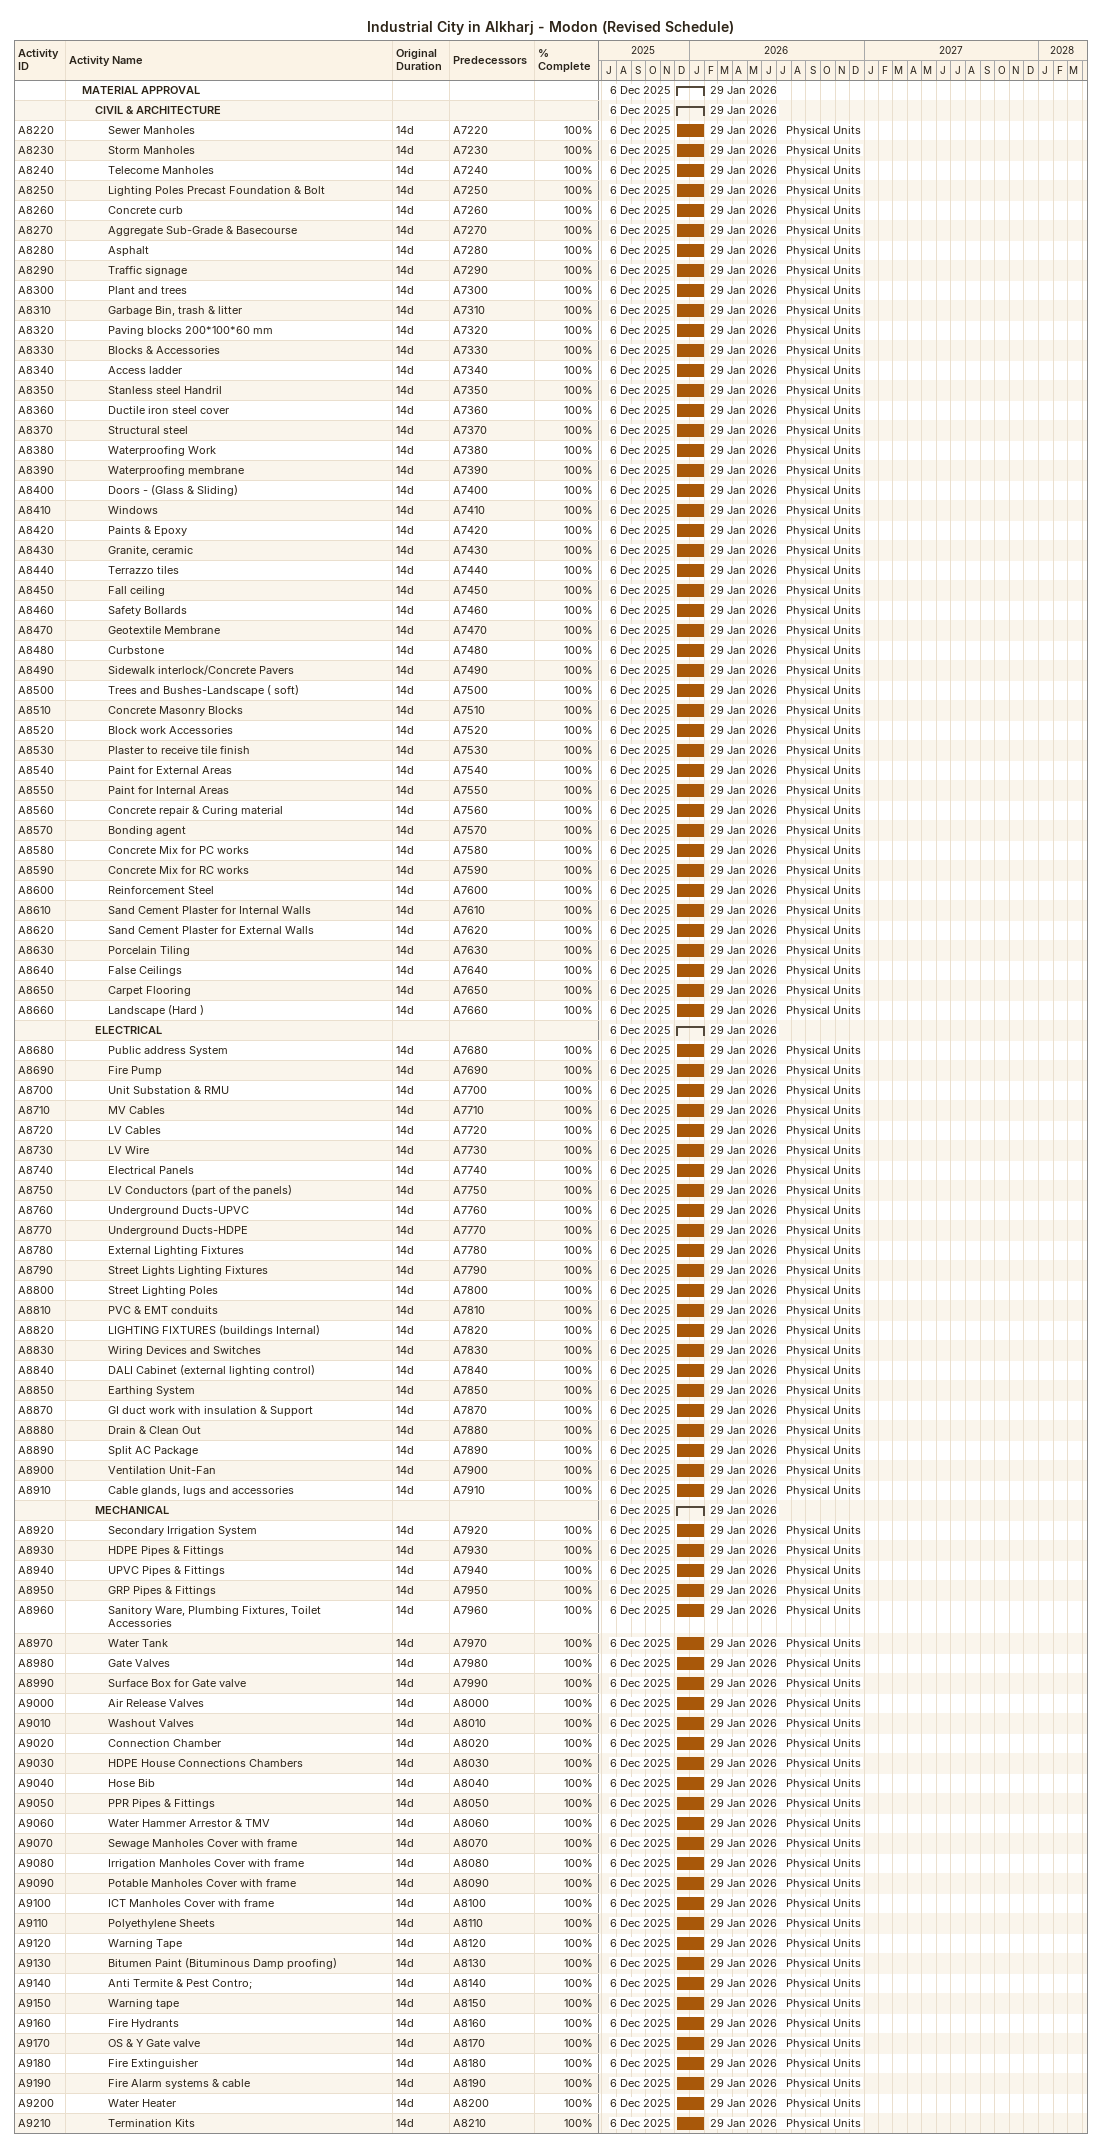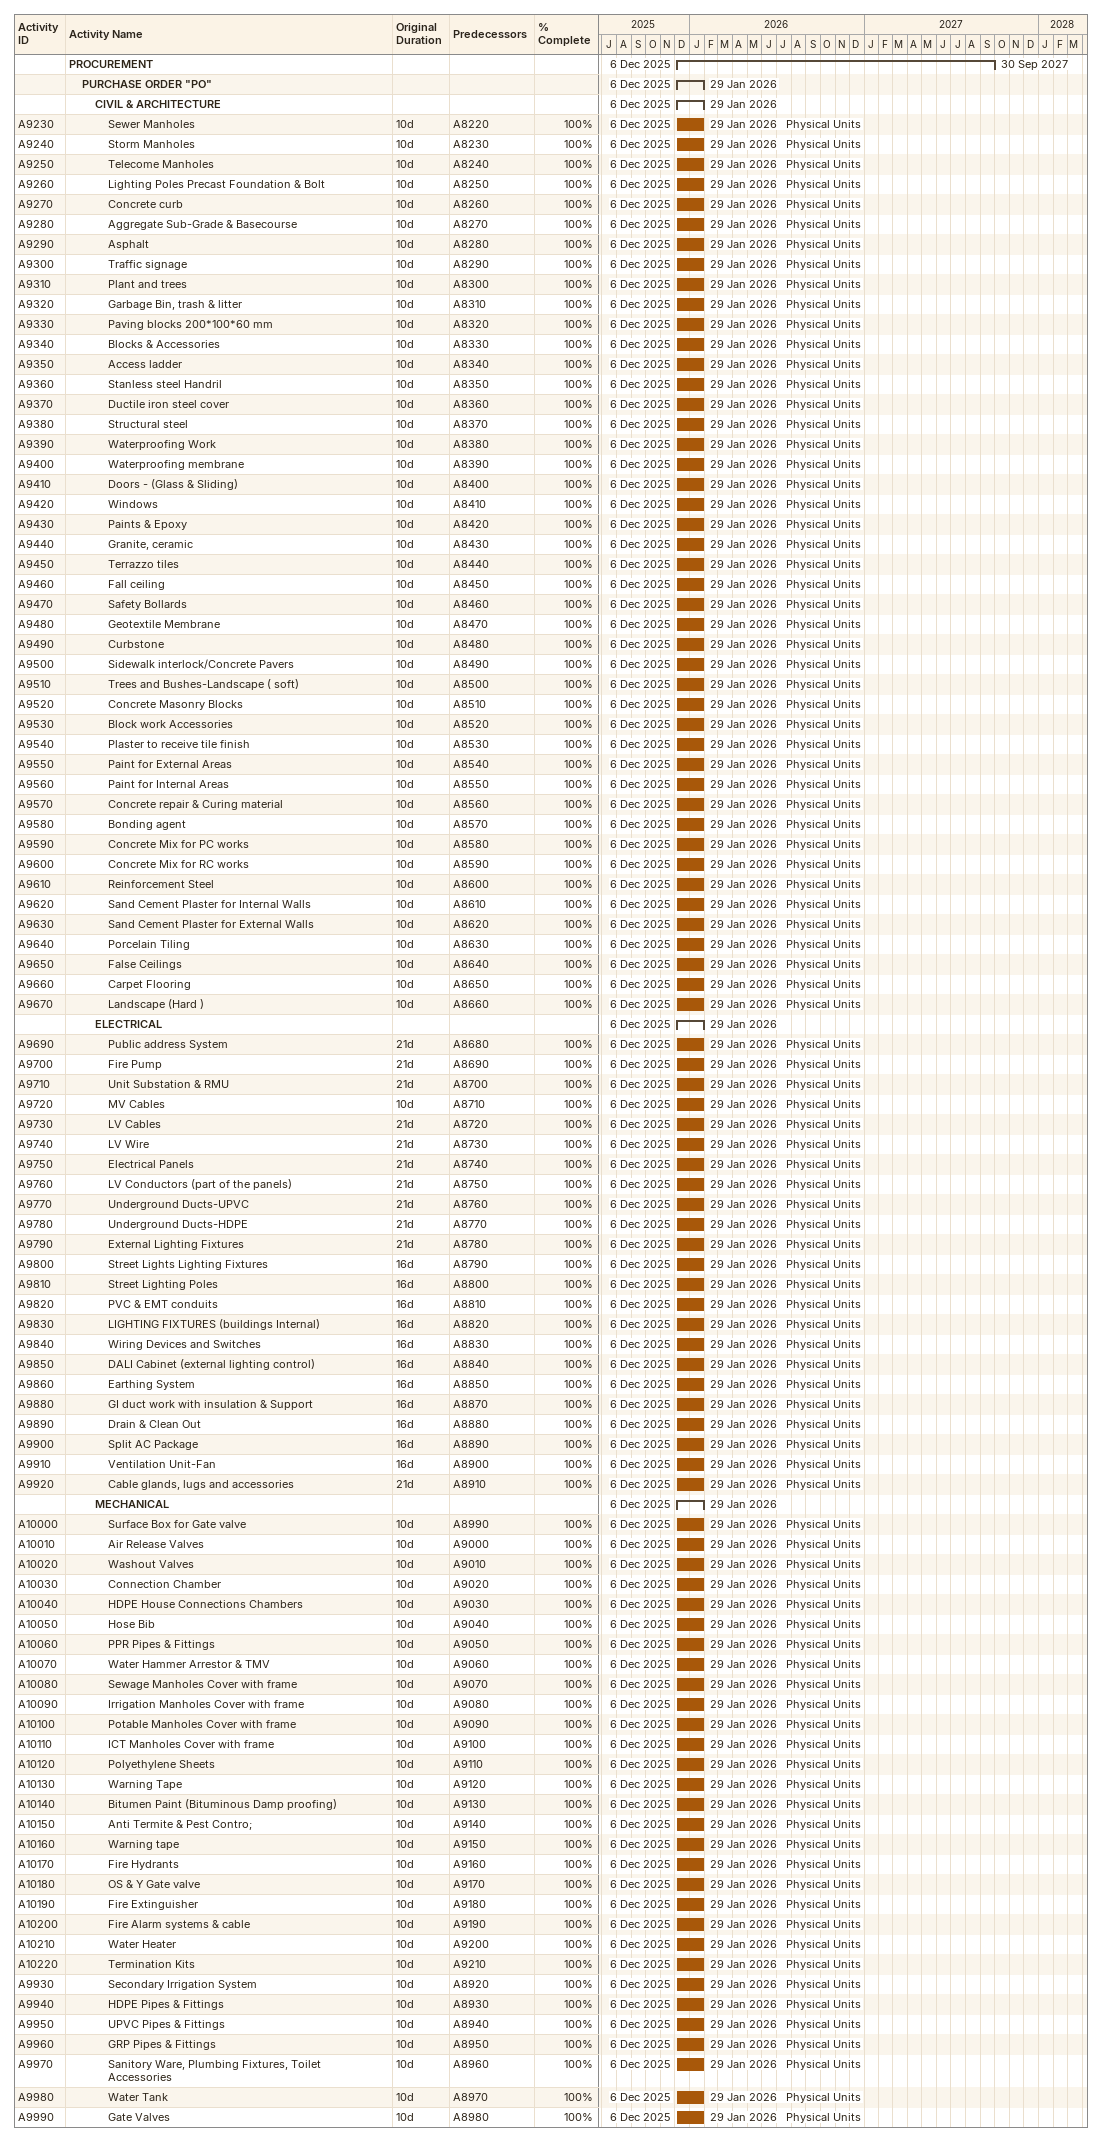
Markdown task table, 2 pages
Industrial City in Alkharj - Modon (Revised Schedule)

| ID | Level | Task | Original duration | Start | Finish | Predecessors | Resources | % complete |
|---|---|---|---|---|---|---|---|---|
|  | 2 | **MATERIAL APPROVAL** |  | 2025-12-06 | 2026-01-29 |  |  |  |
|  | 3 | **CIVIL & ARCHITECTURE** |  | 2025-12-06 | 2026-01-29 |  |  |  |
| A8220 | 4 | Sewer Manholes | 14d | 2025-12-06 | 2026-01-29 | A7220 | Physical Units | 100 |
| A8230 | 4 | Storm Manholes | 14d | 2025-12-06 | 2026-01-29 | A7230 | Physical Units | 100 |
| A8240 | 4 | Telecome Manholes | 14d | 2025-12-06 | 2026-01-29 | A7240 | Physical Units | 100 |
| A8250 | 4 | Lighting Poles Precast Foundation & Bolt | 14d | 2025-12-06 | 2026-01-29 | A7250 | Physical Units | 100 |
| A8260 | 4 | Concrete curb | 14d | 2025-12-06 | 2026-01-29 | A7260 | Physical Units | 100 |
| A8270 | 4 | Aggregate Sub-Grade & Basecourse | 14d | 2025-12-06 | 2026-01-29 | A7270 | Physical Units | 100 |
| A8280 | 4 | Asphalt | 14d | 2025-12-06 | 2026-01-29 | A7280 | Physical Units | 100 |
| A8290 | 4 | Traffic signage | 14d | 2025-12-06 | 2026-01-29 | A7290 | Physical Units | 100 |
| A8300 | 4 | Plant and trees | 14d | 2025-12-06 | 2026-01-29 | A7300 | Physical Units | 100 |
| A8310 | 4 | Garbage Bin, trash & litter | 14d | 2025-12-06 | 2026-01-29 | A7310 | Physical Units | 100 |
| A8320 | 4 | Paving blocks 200*100*60 mm | 14d | 2025-12-06 | 2026-01-29 | A7320 | Physical Units | 100 |
| A8330 | 4 | Blocks & Accessories | 14d | 2025-12-06 | 2026-01-29 | A7330 | Physical Units | 100 |
| A8340 | 4 | Access ladder | 14d | 2025-12-06 | 2026-01-29 | A7340 | Physical Units | 100 |
| A8350 | 4 | Stanless steel Handril | 14d | 2025-12-06 | 2026-01-29 | A7350 | Physical Units | 100 |
| A8360 | 4 | Ductile iron steel cover | 14d | 2025-12-06 | 2026-01-29 | A7360 | Physical Units | 100 |
| A8370 | 4 | Structural steel | 14d | 2025-12-06 | 2026-01-29 | A7370 | Physical Units | 100 |
| A8380 | 4 | Waterproofing Work | 14d | 2025-12-06 | 2026-01-29 | A7380 | Physical Units | 100 |
| A8390 | 4 | Waterproofing membrane | 14d | 2025-12-06 | 2026-01-29 | A7390 | Physical Units | 100 |
| A8400 | 4 | Doors - (Glass & Sliding) | 14d | 2025-12-06 | 2026-01-29 | A7400 | Physical Units | 100 |
| A8410 | 4 | Windows | 14d | 2025-12-06 | 2026-01-29 | A7410 | Physical Units | 100 |
| A8420 | 4 | Paints & Epoxy | 14d | 2025-12-06 | 2026-01-29 | A7420 | Physical Units | 100 |
| A8430 | 4 | Granite, ceramic | 14d | 2025-12-06 | 2026-01-29 | A7430 | Physical Units | 100 |
| A8440 | 4 | Terrazzo tiles | 14d | 2025-12-06 | 2026-01-29 | A7440 | Physical Units | 100 |
| A8450 | 4 | Fall ceiling | 14d | 2025-12-06 | 2026-01-29 | A7450 | Physical Units | 100 |
| A8460 | 4 | Safety Bollards | 14d | 2025-12-06 | 2026-01-29 | A7460 | Physical Units | 100 |
| A8470 | 4 | Geotextile Membrane | 14d | 2025-12-06 | 2026-01-29 | A7470 | Physical Units | 100 |
| A8480 | 4 | Curbstone | 14d | 2025-12-06 | 2026-01-29 | A7480 | Physical Units | 100 |
| A8490 | 4 | Sidewalk interlock/Concrete Pavers | 14d | 2025-12-06 | 2026-01-29 | A7490 | Physical Units | 100 |
| A8500 | 4 | Trees and Bushes-Landscape ( soft) | 14d | 2025-12-06 | 2026-01-29 | A7500 | Physical Units | 100 |
| A8510 | 4 | Concrete Masonry Blocks | 14d | 2025-12-06 | 2026-01-29 | A7510 | Physical Units | 100 |
| A8520 | 4 | Block work Accessories | 14d | 2025-12-06 | 2026-01-29 | A7520 | Physical Units | 100 |
| A8530 | 4 | Plaster to receive tile finish | 14d | 2025-12-06 | 2026-01-29 | A7530 | Physical Units | 100 |
| A8540 | 4 | Paint for External Areas | 14d | 2025-12-06 | 2026-01-29 | A7540 | Physical Units | 100 |
| A8550 | 4 | Paint for Internal Areas | 14d | 2025-12-06 | 2026-01-29 | A7550 | Physical Units | 100 |
| A8560 | 4 | Concrete repair & Curing material | 14d | 2025-12-06 | 2026-01-29 | A7560 | Physical Units | 100 |
| A8570 | 4 | Bonding agent | 14d | 2025-12-06 | 2026-01-29 | A7570 | Physical Units | 100 |
| A8580 | 4 | Concrete Mix for PC works | 14d | 2025-12-06 | 2026-01-29 | A7580 | Physical Units | 100 |
| A8590 | 4 | Concrete Mix for RC works | 14d | 2025-12-06 | 2026-01-29 | A7590 | Physical Units | 100 |
| A8600 | 4 | Reinforcement Steel | 14d | 2025-12-06 | 2026-01-29 | A7600 | Physical Units | 100 |
| A8610 | 4 | Sand Cement Plaster for Internal Walls | 14d | 2025-12-06 | 2026-01-29 | A7610 | Physical Units | 100 |
| A8620 | 4 | Sand Cement Plaster for External Walls | 14d | 2025-12-06 | 2026-01-29 | A7620 | Physical Units | 100 |
| A8630 | 4 | Porcelain Tiling | 14d | 2025-12-06 | 2026-01-29 | A7630 | Physical Units | 100 |
| A8640 | 4 | False Ceilings | 14d | 2025-12-06 | 2026-01-29 | A7640 | Physical Units | 100 |
| A8650 | 4 | Carpet Flooring | 14d | 2025-12-06 | 2026-01-29 | A7650 | Physical Units | 100 |
| A8660 | 4 | Landscape (Hard ) | 14d | 2025-12-06 | 2026-01-29 | A7660 | Physical Units | 100 |
|  | 3 | **ELECTRICAL** |  | 2025-12-06 | 2026-01-29 |  |  |  |
| A8680 | 4 | Public address System | 14d | 2025-12-06 | 2026-01-29 | A7680 | Physical Units | 100 |
| A8690 | 4 | Fire Pump | 14d | 2025-12-06 | 2026-01-29 | A7690 | Physical Units | 100 |
| A8700 | 4 | Unit Substation & RMU | 14d | 2025-12-06 | 2026-01-29 | A7700 | Physical Units | 100 |
| A8710 | 4 | MV Cables | 14d | 2025-12-06 | 2026-01-29 | A7710 | Physical Units | 100 |
| A8720 | 4 | LV Cables | 14d | 2025-12-06 | 2026-01-29 | A7720 | Physical Units | 100 |
| A8730 | 4 | LV Wire | 14d | 2025-12-06 | 2026-01-29 | A7730 | Physical Units | 100 |
| A8740 | 4 | Electrical Panels | 14d | 2025-12-06 | 2026-01-29 | A7740 | Physical Units | 100 |
| A8750 | 4 | LV Conductors (part of the panels) | 14d | 2025-12-06 | 2026-01-29 | A7750 | Physical Units | 100 |
| A8760 | 4 | Underground Ducts-UPVC | 14d | 2025-12-06 | 2026-01-29 | A7760 | Physical Units | 100 |
| A8770 | 4 | Underground Ducts-HDPE | 14d | 2025-12-06 | 2026-01-29 | A7770 | Physical Units | 100 |
| A8780 | 4 | External Lighting Fixtures | 14d | 2025-12-06 | 2026-01-29 | A7780 | Physical Units | 100 |
| A8790 | 4 | Street Lights Lighting Fixtures | 14d | 2025-12-06 | 2026-01-29 | A7790 | Physical Units | 100 |
| A8800 | 4 | Street Lighting Poles | 14d | 2025-12-06 | 2026-01-29 | A7800 | Physical Units | 100 |
| A8810 | 4 | PVC & EMT conduits | 14d | 2025-12-06 | 2026-01-29 | A7810 | Physical Units | 100 |
| A8820 | 4 | LIGHTING FIXTURES (buildings Internal) | 14d | 2025-12-06 | 2026-01-29 | A7820 | Physical Units | 100 |
| A8830 | 4 | Wiring Devices and Switches | 14d | 2025-12-06 | 2026-01-29 | A7830 | Physical Units | 100 |
| A8840 | 4 | DALI Cabinet (external lighting control) | 14d | 2025-12-06 | 2026-01-29 | A7840 | Physical Units | 100 |
| A8850 | 4 | Earthing System | 14d | 2025-12-06 | 2026-01-29 | A7850 | Physical Units | 100 |
| A8870 | 4 | GI duct work with insulation & Support | 14d | 2025-12-06 | 2026-01-29 | A7870 | Physical Units | 100 |
| A8880 | 4 | Drain & Clean Out | 14d | 2025-12-06 | 2026-01-29 | A7880 | Physical Units | 100 |
| A8890 | 4 | Split AC Package | 14d | 2025-12-06 | 2026-01-29 | A7890 | Physical Units | 100 |
| A8900 | 4 | Ventilation Unit-Fan | 14d | 2025-12-06 | 2026-01-29 | A7900 | Physical Units | 100 |
| A8910 | 4 | Cable glands, lugs and accessories | 14d | 2025-12-06 | 2026-01-29 | A7910 | Physical Units | 100 |
|  | 3 | **MECHANICAL** |  | 2025-12-06 | 2026-01-29 |  |  |  |
| A8920 | 4 | Secondary Irrigation System | 14d | 2025-12-06 | 2026-01-29 | A7920 | Physical Units | 100 |
| A8930 | 4 | HDPE Pipes & Fittings | 14d | 2025-12-06 | 2026-01-29 | A7930 | Physical Units | 100 |
| A8940 | 4 | UPVC Pipes & Fittings | 14d | 2025-12-06 | 2026-01-29 | A7940 | Physical Units | 100 |
| A8950 | 4 | GRP Pipes & Fittings | 14d | 2025-12-06 | 2026-01-29 | A7950 | Physical Units | 100 |
| A8960 | 4 | Sanitory Ware, Plumbing Fixtures, Toilet Accessories | 14d | 2025-12-06 | 2026-01-29 | A7960 | Physical Units | 100 |
| A8970 | 4 | Water Tank | 14d | 2025-12-06 | 2026-01-29 | A7970 | Physical Units | 100 |
| A8980 | 4 | Gate Valves | 14d | 2025-12-06 | 2026-01-29 | A7980 | Physical Units | 100 |
| A8990 | 4 | Surface Box for Gate valve | 14d | 2025-12-06 | 2026-01-29 | A7990 | Physical Units | 100 |
| A9000 | 4 | Air Release Valves | 14d | 2025-12-06 | 2026-01-29 | A8000 | Physical Units | 100 |
| A9010 | 4 | Washout Valves | 14d | 2025-12-06 | 2026-01-29 | A8010 | Physical Units | 100 |
| A9020 | 4 | Connection Chamber | 14d | 2025-12-06 | 2026-01-29 | A8020 | Physical Units | 100 |
| A9030 | 4 | HDPE House Connections Chambers | 14d | 2025-12-06 | 2026-01-29 | A8030 | Physical Units | 100 |
| A9040 | 4 | Hose Bib | 14d | 2025-12-06 | 2026-01-29 | A8040 | Physical Units | 100 |
| A9050 | 4 | PPR Pipes & Fittings | 14d | 2025-12-06 | 2026-01-29 | A8050 | Physical Units | 100 |
| A9060 | 4 | Water Hammer Arrestor & TMV | 14d | 2025-12-06 | 2026-01-29 | A8060 | Physical Units | 100 |
| A9070 | 4 | Sewage Manholes Cover with frame | 14d | 2025-12-06 | 2026-01-29 | A8070 | Physical Units | 100 |
| A9080 | 4 | Irrigation Manholes Cover with frame | 14d | 2025-12-06 | 2026-01-29 | A8080 | Physical Units | 100 |
| A9090 | 4 | Potable Manholes Cover with frame | 14d | 2025-12-06 | 2026-01-29 | A8090 | Physical Units | 100 |
| A9100 | 4 | ICT Manholes Cover with frame | 14d | 2025-12-06 | 2026-01-29 | A8100 | Physical Units | 100 |
| A9110 | 4 | Polyethylene Sheets | 14d | 2025-12-06 | 2026-01-29 | A8110 | Physical Units | 100 |
| A9120 | 4 | Warning Tape | 14d | 2025-12-06 | 2026-01-29 | A8120 | Physical Units | 100 |
| A9130 | 4 | Bitumen Paint (Bituminous Damp proofing) | 14d | 2025-12-06 | 2026-01-29 | A8130 | Physical Units | 100 |
| A9140 | 4 | Anti Termite & Pest Contro; | 14d | 2025-12-06 | 2026-01-29 | A8140 | Physical Units | 100 |
| A9150 | 4 | Warning tape | 14d | 2025-12-06 | 2026-01-29 | A8150 | Physical Units | 100 |
| A9160 | 4 | Fire Hydrants | 14d | 2025-12-06 | 2026-01-29 | A8160 | Physical Units | 100 |
| A9170 | 4 | OS & Y Gate valve | 14d | 2025-12-06 | 2026-01-29 | A8170 | Physical Units | 100 |
| A9180 | 4 | Fire Extinguisher | 14d | 2025-12-06 | 2026-01-29 | A8180 | Physical Units | 100 |
| A9190 | 4 | Fire Alarm systems & cable | 14d | 2025-12-06 | 2026-01-29 | A8190 | Physical Units | 100 |
| A9200 | 4 | Water Heater | 14d | 2025-12-06 | 2026-01-29 | A8200 | Physical Units | 100 |
| A9210 | 4 | Termination Kits | 14d | 2025-12-06 | 2026-01-29 | A8210 | Physical Units | 100 |
|  | 1 | **PROCUREMENT** |  | 2025-12-06 | 2027-09-30 |  |  |  |
|  | 2 | **PURCHASE ORDER "PO"** |  | 2025-12-06 | 2026-01-29 |  |  |  |
|  | 3 | **CIVIL & ARCHITECTURE** |  | 2025-12-06 | 2026-01-29 |  |  |  |
| A9230 | 4 | Sewer Manholes | 10d | 2025-12-06 | 2026-01-29 | A8220 | Physical Units | 100 |
| A9240 | 4 | Storm Manholes | 10d | 2025-12-06 | 2026-01-29 | A8230 | Physical Units | 100 |
| A9250 | 4 | Telecome Manholes | 10d | 2025-12-06 | 2026-01-29 | A8240 | Physical Units | 100 |
| A9260 | 4 | Lighting Poles Precast Foundation & Bolt | 10d | 2025-12-06 | 2026-01-29 | A8250 | Physical Units | 100 |
| A9270 | 4 | Concrete curb | 10d | 2025-12-06 | 2026-01-29 | A8260 | Physical Units | 100 |
| A9280 | 4 | Aggregate Sub-Grade & Basecourse | 10d | 2025-12-06 | 2026-01-29 | A8270 | Physical Units | 100 |
| A9290 | 4 | Asphalt | 10d | 2025-12-06 | 2026-01-29 | A8280 | Physical Units | 100 |
| A9300 | 4 | Traffic signage | 10d | 2025-12-06 | 2026-01-29 | A8290 | Physical Units | 100 |
| A9310 | 4 | Plant and trees | 10d | 2025-12-06 | 2026-01-29 | A8300 | Physical Units | 100 |
| A9320 | 4 | Garbage Bin, trash & litter | 10d | 2025-12-06 | 2026-01-29 | A8310 | Physical Units | 100 |
| A9330 | 4 | Paving blocks 200*100*60 mm | 10d | 2025-12-06 | 2026-01-29 | A8320 | Physical Units | 100 |
| A9340 | 4 | Blocks & Accessories | 10d | 2025-12-06 | 2026-01-29 | A8330 | Physical Units | 100 |
| A9350 | 4 | Access ladder | 10d | 2025-12-06 | 2026-01-29 | A8340 | Physical Units | 100 |
| A9360 | 4 | Stanless steel Handril | 10d | 2025-12-06 | 2026-01-29 | A8350 | Physical Units | 100 |
| A9370 | 4 | Ductile iron steel cover | 10d | 2025-12-06 | 2026-01-29 | A8360 | Physical Units | 100 |
| A9380 | 4 | Structural steel | 10d | 2025-12-06 | 2026-01-29 | A8370 | Physical Units | 100 |
| A9390 | 4 | Waterproofing Work | 10d | 2025-12-06 | 2026-01-29 | A8380 | Physical Units | 100 |
| A9400 | 4 | Waterproofing membrane | 10d | 2025-12-06 | 2026-01-29 | A8390 | Physical Units | 100 |
| A9410 | 4 | Doors - (Glass & Sliding) | 10d | 2025-12-06 | 2026-01-29 | A8400 | Physical Units | 100 |
| A9420 | 4 | Windows | 10d | 2025-12-06 | 2026-01-29 | A8410 | Physical Units | 100 |
| A9430 | 4 | Paints & Epoxy | 10d | 2025-12-06 | 2026-01-29 | A8420 | Physical Units | 100 |
| A9440 | 4 | Granite, ceramic | 10d | 2025-12-06 | 2026-01-29 | A8430 | Physical Units | 100 |
| A9450 | 4 | Terrazzo tiles | 10d | 2025-12-06 | 2026-01-29 | A8440 | Physical Units | 100 |
| A9460 | 4 | Fall ceiling | 10d | 2025-12-06 | 2026-01-29 | A8450 | Physical Units | 100 |
| A9470 | 4 | Safety Bollards | 10d | 2025-12-06 | 2026-01-29 | A8460 | Physical Units | 100 |
| A9480 | 4 | Geotextile Membrane | 10d | 2025-12-06 | 2026-01-29 | A8470 | Physical Units | 100 |
| A9490 | 4 | Curbstone | 10d | 2025-12-06 | 2026-01-29 | A8480 | Physical Units | 100 |
| A9500 | 4 | Sidewalk interlock/Concrete Pavers | 10d | 2025-12-06 | 2026-01-29 | A8490 | Physical Units | 100 |
| A9510 | 4 | Trees and Bushes-Landscape ( soft) | 10d | 2025-12-06 | 2026-01-29 | A8500 | Physical Units | 100 |
| A9520 | 4 | Concrete Masonry Blocks | 10d | 2025-12-06 | 2026-01-29 | A8510 | Physical Units | 100 |
| A9530 | 4 | Block work Accessories | 10d | 2025-12-06 | 2026-01-29 | A8520 | Physical Units | 100 |
| A9540 | 4 | Plaster to receive tile finish | 10d | 2025-12-06 | 2026-01-29 | A8530 | Physical Units | 100 |
| A9550 | 4 | Paint for External Areas | 10d | 2025-12-06 | 2026-01-29 | A8540 | Physical Units | 100 |
| A9560 | 4 | Paint for Internal Areas | 10d | 2025-12-06 | 2026-01-29 | A8550 | Physical Units | 100 |
| A9570 | 4 | Concrete repair & Curing material | 10d | 2025-12-06 | 2026-01-29 | A8560 | Physical Units | 100 |
| A9580 | 4 | Bonding agent | 10d | 2025-12-06 | 2026-01-29 | A8570 | Physical Units | 100 |
| A9590 | 4 | Concrete Mix for PC works | 10d | 2025-12-06 | 2026-01-29 | A8580 | Physical Units | 100 |
| A9600 | 4 | Concrete Mix for RC works | 10d | 2025-12-06 | 2026-01-29 | A8590 | Physical Units | 100 |
| A9610 | 4 | Reinforcement Steel | 10d | 2025-12-06 | 2026-01-29 | A8600 | Physical Units | 100 |
| A9620 | 4 | Sand Cement Plaster for Internal Walls | 10d | 2025-12-06 | 2026-01-29 | A8610 | Physical Units | 100 |
| A9630 | 4 | Sand Cement Plaster for External Walls | 10d | 2025-12-06 | 2026-01-29 | A8620 | Physical Units | 100 |
| A9640 | 4 | Porcelain Tiling | 10d | 2025-12-06 | 2026-01-29 | A8630 | Physical Units | 100 |
| A9650 | 4 | False Ceilings | 10d | 2025-12-06 | 2026-01-29 | A8640 | Physical Units | 100 |
| A9660 | 4 | Carpet Flooring | 10d | 2025-12-06 | 2026-01-29 | A8650 | Physical Units | 100 |
| A9670 | 4 | Landscape (Hard ) | 10d | 2025-12-06 | 2026-01-29 | A8660 | Physical Units | 100 |
|  | 3 | **ELECTRICAL** |  | 2025-12-06 | 2026-01-29 |  |  |  |
| A9690 | 4 | Public address System | 21d | 2025-12-06 | 2026-01-29 | A8680 | Physical Units | 100 |
| A9700 | 4 | Fire Pump | 21d | 2025-12-06 | 2026-01-29 | A8690 | Physical Units | 100 |
| A9710 | 4 | Unit Substation & RMU | 21d | 2025-12-06 | 2026-01-29 | A8700 | Physical Units | 100 |
| A9720 | 4 | MV Cables | 10d | 2025-12-06 | 2026-01-29 | A8710 | Physical Units | 100 |
| A9730 | 4 | LV Cables | 21d | 2025-12-06 | 2026-01-29 | A8720 | Physical Units | 100 |
| A9740 | 4 | LV Wire | 21d | 2025-12-06 | 2026-01-29 | A8730 | Physical Units | 100 |
| A9750 | 4 | Electrical Panels | 21d | 2025-12-06 | 2026-01-29 | A8740 | Physical Units | 100 |
| A9760 | 4 | LV Conductors (part of the panels) | 21d | 2025-12-06 | 2026-01-29 | A8750 | Physical Units | 100 |
| A9770 | 4 | Underground Ducts-UPVC | 21d | 2025-12-06 | 2026-01-29 | A8760 | Physical Units | 100 |
| A9780 | 4 | Underground Ducts-HDPE | 21d | 2025-12-06 | 2026-01-29 | A8770 | Physical Units | 100 |
| A9790 | 4 | External Lighting Fixtures | 21d | 2025-12-06 | 2026-01-29 | A8780 | Physical Units | 100 |
| A9800 | 4 | Street Lights Lighting Fixtures | 16d | 2025-12-06 | 2026-01-29 | A8790 | Physical Units | 100 |
| A9810 | 4 | Street Lighting Poles | 16d | 2025-12-06 | 2026-01-29 | A8800 | Physical Units | 100 |
| A9820 | 4 | PVC & EMT conduits | 16d | 2025-12-06 | 2026-01-29 | A8810 | Physical Units | 100 |
| A9830 | 4 | LIGHTING FIXTURES (buildings Internal) | 16d | 2025-12-06 | 2026-01-29 | A8820 | Physical Units | 100 |
| A9840 | 4 | Wiring Devices and Switches | 16d | 2025-12-06 | 2026-01-29 | A8830 | Physical Units | 100 |
| A9850 | 4 | DALI Cabinet (external lighting control) | 16d | 2025-12-06 | 2026-01-29 | A8840 | Physical Units | 100 |
| A9860 | 4 | Earthing System | 16d | 2025-12-06 | 2026-01-29 | A8850 | Physical Units | 100 |
| A9880 | 4 | GI duct work with insulation & Support | 16d | 2025-12-06 | 2026-01-29 | A8870 | Physical Units | 100 |
| A9890 | 4 | Drain & Clean Out | 16d | 2025-12-06 | 2026-01-29 | A8880 | Physical Units | 100 |
| A9900 | 4 | Split AC Package | 16d | 2025-12-06 | 2026-01-29 | A8890 | Physical Units | 100 |
| A9910 | 4 | Ventilation Unit-Fan | 16d | 2025-12-06 | 2026-01-29 | A8900 | Physical Units | 100 |
| A9920 | 4 | Cable glands, lugs and accessories | 21d | 2025-12-06 | 2026-01-29 | A8910 | Physical Units | 100 |
|  | 3 | **MECHANICAL** |  | 2025-12-06 | 2026-01-29 |  |  |  |
| A10000 | 4 | Surface Box for Gate valve | 10d | 2025-12-06 | 2026-01-29 | A8990 | Physical Units | 100 |
| A10010 | 4 | Air Release Valves | 10d | 2025-12-06 | 2026-01-29 | A9000 | Physical Units | 100 |
| A10020 | 4 | Washout Valves | 10d | 2025-12-06 | 2026-01-29 | A9010 | Physical Units | 100 |
| A10030 | 4 | Connection Chamber | 10d | 2025-12-06 | 2026-01-29 | A9020 | Physical Units | 100 |
| A10040 | 4 | HDPE House Connections Chambers | 10d | 2025-12-06 | 2026-01-29 | A9030 | Physical Units | 100 |
| A10050 | 4 | Hose Bib | 10d | 2025-12-06 | 2026-01-29 | A9040 | Physical Units | 100 |
| A10060 | 4 | PPR Pipes & Fittings | 10d | 2025-12-06 | 2026-01-29 | A9050 | Physical Units | 100 |
| A10070 | 4 | Water Hammer Arrestor & TMV | 10d | 2025-12-06 | 2026-01-29 | A9060 | Physical Units | 100 |
| A10080 | 4 | Sewage Manholes Cover with frame | 10d | 2025-12-06 | 2026-01-29 | A9070 | Physical Units | 100 |
| A10090 | 4 | Irrigation Manholes Cover with frame | 10d | 2025-12-06 | 2026-01-29 | A9080 | Physical Units | 100 |
| A10100 | 4 | Potable Manholes Cover with frame | 10d | 2025-12-06 | 2026-01-29 | A9090 | Physical Units | 100 |
| A10110 | 4 | ICT Manholes Cover with frame | 10d | 2025-12-06 | 2026-01-29 | A9100 | Physical Units | 100 |
| A10120 | 4 | Polyethylene Sheets | 10d | 2025-12-06 | 2026-01-29 | A9110 | Physical Units | 100 |
| A10130 | 4 | Warning Tape | 10d | 2025-12-06 | 2026-01-29 | A9120 | Physical Units | 100 |
| A10140 | 4 | Bitumen Paint (Bituminous Damp proofing) | 10d | 2025-12-06 | 2026-01-29 | A9130 | Physical Units | 100 |
| A10150 | 4 | Anti Termite & Pest Contro; | 10d | 2025-12-06 | 2026-01-29 | A9140 | Physical Units | 100 |
| A10160 | 4 | Warning tape | 10d | 2025-12-06 | 2026-01-29 | A9150 | Physical Units | 100 |
| A10170 | 4 | Fire Hydrants | 10d | 2025-12-06 | 2026-01-29 | A9160 | Physical Units | 100 |
| A10180 | 4 | OS & Y Gate valve | 10d | 2025-12-06 | 2026-01-29 | A9170 | Physical Units | 100 |
| A10190 | 4 | Fire Extinguisher | 10d | 2025-12-06 | 2026-01-29 | A9180 | Physical Units | 100 |
| A10200 | 4 | Fire Alarm systems & cable | 10d | 2025-12-06 | 2026-01-29 | A9190 | Physical Units | 100 |
| A10210 | 4 | Water Heater | 10d | 2025-12-06 | 2026-01-29 | A9200 | Physical Units | 100 |
| A10220 | 4 | Termination Kits | 10d | 2025-12-06 | 2026-01-29 | A9210 | Physical Units | 100 |
| A9930 | 4 | Secondary Irrigation System | 10d | 2025-12-06 | 2026-01-29 | A8920 | Physical Units | 100 |
| A9940 | 4 | HDPE Pipes & Fittings | 10d | 2025-12-06 | 2026-01-29 | A8930 | Physical Units | 100 |
| A9950 | 4 | UPVC Pipes & Fittings | 10d | 2025-12-06 | 2026-01-29 | A8940 | Physical Units | 100 |
| A9960 | 4 | GRP Pipes & Fittings | 10d | 2025-12-06 | 2026-01-29 | A8950 | Physical Units | 100 |
| A9970 | 4 | Sanitory Ware, Plumbing Fixtures, Toilet Accessories | 10d | 2025-12-06 | 2026-01-29 | A8960 | Physical Units | 100 |
| A9980 | 4 | Water Tank | 10d | 2025-12-06 | 2026-01-29 | A8970 | Physical Units | 100 |
| A9990 | 4 | Gate Valves | 10d | 2025-12-06 | 2026-01-29 | A8980 | Physical Units | 100 |
